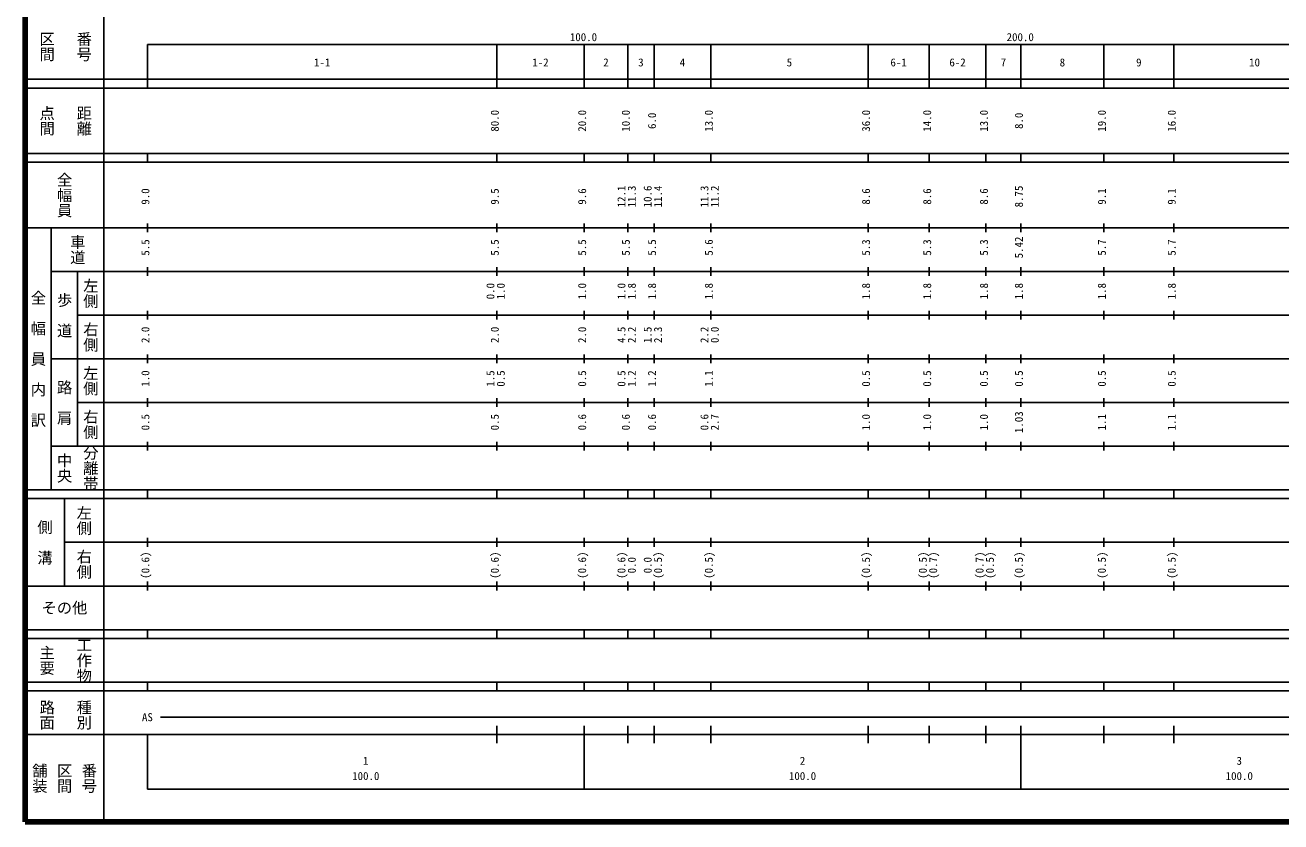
# Model space of a CAD drawing. Units: millimetres on the paper, enlarged 1000 times. Extents: x 40000 to 680000, y 20000 to 380000.
# Drawn here: x 40000 to 327528, y 20000 to 202409 of the extents above; entities that cross this region are included whole.
import ezdxf
from ezdxf.enums import TextEntityAlignment as Align

# ---------------------------------------------------------------- set-up
doc = ezdxf.new("R2010")
doc.units = ezdxf.units.MM
doc.header["$LTSCALE"] = 1000
doc.layers.add('M-TTL', color=2, linetype='Continuous', lineweight=140)
doc.layers.add('M-TTL-BAND', color=7, linetype='Continuous', lineweight=25)
doc.styles.add('@ＭＳ ゴシック', font='')
doc.styles.add('ＭＳ ゴシック', font='')
doc.styles.get('@ＭＳ ゴシック').set_extended_font_data('@MS Gothic')
doc.styles.get('ＭＳ ゴシック').set_extended_font_data('MS Gothic')

msp = doc.modelspace()

# ---------------------------------------------------------------- linework, layer by layer
at = {"layer": 'M-TTL'}
for p, q in [((40000, 380000), (40000, 20000)), ((40000, 20000), (680000, 20000))]:
    msp.add_line(p, q, dxfattribs=at)
at = {"layer": 'M-TTL-BAND'}
for p, q in [((58000, 370000), (58000, 20000)), ((68000, 198000), (579000, 198000)), ((68000, 198000), (68000, 188000)), ((148000, 188000), (148000, 198000)), ((168000, 188000), (168000, 198000)), ((178000, 188000), (178000, 198000)), ((184000, 188000), (184000, 198000)), ((197000, 188000), (197000, 198000)), ((233000, 188000), (233000, 198000)), ((247000, 188000), (247000, 198000)), ((260000, 188000), (260000, 198000)), ((268000, 188000), (268000, 198000)), ((287000, 188000), (287000, 198000)), ((303000, 188000), (303000, 198000)), ((40000, 190000), (579000, 190000)), ((40000, 188000), (579000, 188000)), ((40000, 173000), (579000, 173000)), ((68000, 171000), (68000, 173000)), ((148000, 171000), (148000, 173000)), ((168000, 171000), (168000, 173000)), ((178000, 171000), (178000, 173000)), ((184000, 171000), (184000, 173000)), ((197000, 171000), (197000, 173000)), ((233000, 171000), (233000, 173000)), ((247000, 171000), (247000, 173000)), ((260000, 171000), (260000, 173000)), ((268000, 171000), (268000, 173000)), ((287000, 171000), (287000, 173000)), ((303000, 171000), (303000, 173000)), ((40000, 171000), (579000, 171000)), ((40000, 156000), (579000, 156000)), ((46000, 96000), (46000, 156000)), ((68000, 155000), (68000, 157000)), ((148000, 155000), (148000, 157000)), ((168000, 155000), (168000, 157000)), ((178000, 155000), (178000, 157000)), ((184000, 155000), (184000, 157000)), ((197000, 155000), (197000, 157000)), ((233000, 155000), (233000, 157000)), ((247000, 155000), (247000, 157000)), ((260000, 155000), (260000, 157000)), ((268000, 155000), (268000, 157000)), ((287000, 155000), (287000, 157000)), ((303000, 155000), (303000, 157000)), ((68000, 145000), (68000, 147000)), ((148000, 145000), (148000, 147000)), ((168000, 145000), (168000, 147000)), ((178000, 145000), (178000, 147000)), ((184000, 145000), (184000, 147000)), ((197000, 145000), (197000, 147000)), ((233000, 145000), (233000, 147000)), ((247000, 145000), (247000, 147000)), ((260000, 145000), (260000, 147000)), ((268000, 145000), (268000, 147000)), ((287000, 145000), (287000, 147000)), ((303000, 145000), (303000, 147000)), ((46000, 146000), (579000, 146000)), ((52000, 146000), (52000, 106000)), ((52000, 136000), (579000, 136000)), ((68000, 135000), (68000, 137000)), ((148000, 135000), (148000, 137000)), ((168000, 135000), (168000, 137000)), ((178000, 135000), (178000, 137000)), ((184000, 135000), (184000, 137000)), ((197000, 135000), (197000, 137000)), ((233000, 135000), (233000, 137000)), ((247000, 135000), (247000, 137000)), ((260000, 135000), (260000, 137000)), ((268000, 135000), (268000, 137000)), ((287000, 135000), (287000, 137000)), ((303000, 135000), (303000, 137000)), ((68000, 125000), (68000, 127000)), ((148000, 125000), (148000, 127000)), ((168000, 125000), (168000, 127000)), ((178000, 125000), (178000, 127000)), ((184000, 125000), (184000, 127000)), ((197000, 125000), (197000, 127000)), ((233000, 125000), (233000, 127000)), ((247000, 125000), (247000, 127000)), ((260000, 125000), (260000, 127000)), ((268000, 125000), (268000, 127000)), ((287000, 125000), (287000, 127000)), ((303000, 125000), (303000, 127000)), ((46000, 126000), (579000, 126000)), ((52000, 116000), (579000, 116000)), ((68000, 115000), (68000, 117000)), ((148000, 115000), (148000, 117000)), ((168000, 115000), (168000, 117000)), ((178000, 115000), (178000, 117000)), ((184000, 115000), (184000, 117000)), ((197000, 115000), (197000, 117000)), ((233000, 115000), (233000, 117000)), ((247000, 115000), (247000, 117000)), ((260000, 115000), (260000, 117000)), ((268000, 115000), (268000, 117000)), ((287000, 115000), (287000, 117000)), ((303000, 115000), (303000, 117000)), ((68000, 105000), (68000, 107000)), ((148000, 105000), (148000, 107000)), ((168000, 105000), (168000, 107000)), ((178000, 105000), (178000, 107000)), ((184000, 105000), (184000, 107000)), ((197000, 105000), (197000, 107000)), ((233000, 105000), (233000, 107000)), ((247000, 105000), (247000, 107000)), ((260000, 105000), (260000, 107000)), ((268000, 105000), (268000, 107000)), ((287000, 105000), (287000, 107000)), ((303000, 105000), (303000, 107000)), ((46000, 106000), (579000, 106000)), ((40000, 96000), (579000, 96000)), ((68000, 94000), (68000, 96000)), ((148000, 94000), (148000, 96000)), ((168000, 94000), (168000, 96000)), ((178000, 94000), (178000, 96000)), ((184000, 94000), (184000, 96000)), ((197000, 94000), (197000, 96000)), ((233000, 94000), (233000, 96000)), ((247000, 94000), (247000, 96000)), ((260000, 94000), (260000, 96000)), ((268000, 94000), (268000, 96000)), ((287000, 94000), (287000, 96000)), ((303000, 94000), (303000, 96000)), ((40000, 94000), (579000, 94000)), ((49000, 94000), (49000, 74000)), ((49000, 84000), (579000, 84000)), ((68000, 83000), (68000, 85000)), ((148000, 83000), (148000, 85000)), ((168000, 83000), (168000, 85000)), ((178000, 83000), (178000, 85000)), ((184000, 83000), (184000, 85000)), ((197000, 83000), (197000, 85000)), ((233000, 83000), (233000, 85000)), ((247000, 83000), (247000, 85000)), ((260000, 83000), (260000, 85000)), ((268000, 83000), (268000, 85000)), ((287000, 83000), (287000, 85000)), ((303000, 83000), (303000, 85000)), ((68000, 73000), (68000, 75000)), ((148000, 73000), (148000, 75000)), ((168000, 73000), (168000, 75000)), ((178000, 73000), (178000, 75000)), ((184000, 73000), (184000, 75000)), ((197000, 73000), (197000, 75000)), ((233000, 73000), (233000, 75000)), ((247000, 73000), (247000, 75000)), ((260000, 73000), (260000, 75000)), ((268000, 73000), (268000, 75000)), ((287000, 73000), (287000, 75000)), ((303000, 73000), (303000, 75000)), ((40000, 74000), (579000, 74000)), ((40000, 64000), (579000, 64000)), ((68000, 62000), (68000, 64000)), ((148000, 62000), (148000, 64000)), ((168000, 62000), (168000, 64000)), ((178000, 62000), (178000, 64000)), ((184000, 62000), (184000, 64000)), ((197000, 62000), (197000, 64000)), ((233000, 62000), (233000, 64000)), ((247000, 62000), (247000, 64000)), ((260000, 62000), (260000, 64000)), ((268000, 62000), (268000, 64000)), ((287000, 62000), (287000, 64000)), ((303000, 62000), (303000, 64000)), ((40000, 62000), (579000, 62000)), ((40000, 52000), (579000, 52000)), ((68000, 50000), (68000, 52000)), ((148000, 50000), (148000, 52000)), ((168000, 50000), (168000, 52000)), ((178000, 50000), (178000, 52000)), ((184000, 50000), (184000, 52000)), ((197000, 50000), (197000, 52000)), ((233000, 50000), (233000, 52000)), ((247000, 50000), (247000, 52000)), ((260000, 50000), (260000, 52000)), ((268000, 50000), (268000, 52000)), ((287000, 50000), (287000, 52000)), ((303000, 50000), (303000, 52000)), ((40000, 50000), (579000, 50000)), ((71000, 44000), (565000, 44000)), ((148000, 38000), (148000, 42000)), ((168000, 27500), (168000, 42000)), ((178000, 38000), (178000, 42000)), ((184000, 38000), (184000, 42000)), ((197000, 38000), (197000, 42000)), ((233000, 38000), (233000, 42000)), ((247000, 38000), (247000, 42000)), ((260000, 38000), (260000, 42000)), ((268000, 27500), (268000, 42000)), ((287000, 38000), (287000, 42000)), ((303000, 38000), (303000, 42000)), ((40000, 40000), (579000, 40000)), ((68000, 40000), (68000, 27500)), ((68000, 27500), (579000, 27500))]:
    msp.add_line(p, q, dxfattribs=at)

# ---------------------------------------------------------------- texts
at = {"layer": 'M-TTL-BAND', "style": '@ＭＳ ゴシック'}
for s, p in [('区間', (45000, 197500)), ('番号', (53500, 197500)), ('点間', (45000, 180500)), ('距離', (53500, 180500)), ('全幅員', (49000, 163500)), ('車道', (52000, 151000)), ('左側', (55000, 141000)), ('全\u3000幅\u3000員\u3000内\u3000訳', (43000, 126000)), ('歩\u3000道', (49000, 136000)), ('右側', (55000, 131000)), ('左側', (55000, 121000)), ('路\u3000肩', (49000, 116000)), ('右側', (55000, 111000)), ('中央', (49000, 101000)), ('分離帯', (55000, 101000)), ('左側', (53500, 89000)), ('側\u3000溝', (44500, 84000)), ('右側', (53500, 79000)), ('工作物', (53500, 57000)), ('主要', (45000, 57000)), ('路面', (45000, 44500)), ('種別', (53500, 44500)), ('舗装', (43333, 30000)), ('区間', (49000, 30000)), ('番号', (54667, 30000))]:
    msp.add_text(s, height=2566, rotation=270, dxfattribs=at).set_placement(p, align=Align.MIDDLE_CENTER)
at = {"layer": 'M-TTL-BAND', "style": 'ＭＳ ゴシック'}
for s, p in [('100.0', (167844, 198195)), ('200.0', (267844, 198195)), ('1-1', (108000, 192405)), ('1-2', (158000, 192405)), ('2', (173000, 192405)), ('3', (181000, 192405)), ('4', (190500, 192405)), ('5', (215000, 192405)), ('6-1', (240000, 192405)), ('6-2', (253500, 192405)), ('7', (264000, 192405)), ('8', (277500, 192405)), ('9', (295000, 192405)), ('10', (321500, 192405)), ('AS', (68000, 42500)), ('1', (118000, 32523)), ('2', (218000, 32523)), ('3', (318000, 32523)), ('100.0', (118000, 29033)), ('100.0', (218000, 29033)), ('100.0', (318000, 29033))]:
    msp.add_text(s, height=1833, dxfattribs=at).set_placement(p, align=Align.BOTTOM_CENTER)
for s, p in [('80.0', (149000, 180500)), ('20.0', (169000, 180500)), ('10.0', (179000, 180500)), ('6.0', (185000, 180500)), ('13.0', (198000, 180500)), ('36.0', (234000, 180500)), ('14.0', (248000, 180500)), ('13.0', (261000, 180500)), ('8.0', (269000, 180500)), ('19.0', (288000, 180500)), ('16.0', (304000, 180500)), ('9.0', (69000, 163174)), ('9.5', (149000, 163174)), ('9.6', (169000, 163174)), ('12.1', (178000, 163174)), ('11.3', (180370, 163174)), ('10.6', (184000, 163174)), ('11.4', (186370, 163174)), ('11.3', (197000, 163174)), ('11.2', (199370, 163174)), ('8.6', (234000, 163174)), ('8.6', (248000, 163174)), ('8.6', (261000, 163174)), ('8.75', (269000, 163174)), ('9.1', (288000, 163174)), ('9.1', (304000, 163174)), ('5.5', (69000, 151500)), ('5.5', (149000, 151500)), ('5.5', (169000, 151500)), ('5.5', (179000, 151500)), ('5.5', (185000, 151500)), ('5.6', (198000, 151500)), ('5.3', (234000, 151500)), ('5.3', (248000, 151500)), ('5.3', (261000, 151500)), ('5.42', (269000, 151500)), ('5.7', (288000, 151500)), ('5.7', (304000, 151500)), ('0.0', (148000, 141500)), ('1.0', (150370, 141500)), ('1.0', (169000, 141500)), ('1.0', (178000, 141500)), ('1.8', (180370, 141500)), ('1.8', (185000, 141500)), ('1.8', (198000, 141500)), ('1.8', (234000, 141500)), ('1.8', (248000, 141500)), ('1.8', (261000, 141500)), ('1.8', (269000, 141500)), ('1.8', (288000, 141500)), ('1.8', (304000, 141500)), ('2.0', (69000, 131500)), ('2.0', (149000, 131500)), ('2.0', (169000, 131500)), ('4.5', (178000, 131500)), ('2.2', (180370, 131500)), ('1.5', (184000, 131500)), ('2.3', (186370, 131500)), ('2.2', (197000, 131500)), ('0.0', (199370, 131500)), ('1.0', (69000, 121500)), ('1.5', (148000, 121500)), ('0.5', (150370, 121500)), ('0.5', (169000, 121500)), ('0.5', (178000, 121500)), ('1.2', (180370, 121500)), ('1.2', (185000, 121500)), ('1.1', (198000, 121500)), ('0.5', (234000, 121500)), ('0.5', (248000, 121500)), ('0.5', (261000, 121500)), ('0.5', (269000, 121500)), ('0.5', (288000, 121500)), ('0.5', (304000, 121500)), ('0.5', (69000, 111500)), ('0.5', (149000, 111500)), ('0.6', (169000, 111500)), ('0.6', (179000, 111500)), ('0.6', (185000, 111500)), ('0.6', (197000, 111500)), ('2.7', (199370, 111500)), ('1.0', (234000, 111500)), ('1.0', (248000, 111500)), ('1.0', (261000, 111500)), ('1.03', (269000, 111500)), ('1.1', (288000, 111500)), ('1.1', (304000, 111500)), ('(0.6)', (69000, 78764)), ('(0.6)', (149000, 78764)), ('(0.6)', (169000, 78764)), ('(0.6)', (178000, 78764)), ('(0.5)', (186370, 78764)), ('(0.5)', (198000, 78764)), ('(0.5)', (234000, 78764)), ('(0.5)', (247000, 78764)), ('(0.7)', (249370, 78764)), ('(0.7)', (260000, 78764)), ('(0.5)', (262370, 78764)), ('(0.5)', (269000, 78764)), ('(0.5)', (288000, 78764)), ('(0.5)', (304000, 78764)), ('0.0', (180370, 78764)), ('0.0', (184000, 78764))]:
    msp.add_text(s, height=1833, rotation=90, dxfattribs=at).set_placement(p, align=Align.BOTTOM_CENTER)
msp.add_text('その他', height=2566, dxfattribs=at).set_placement((49000, 69000), align=Align.MIDDLE_CENTER)

doc.saveas('drawing.dxf')
